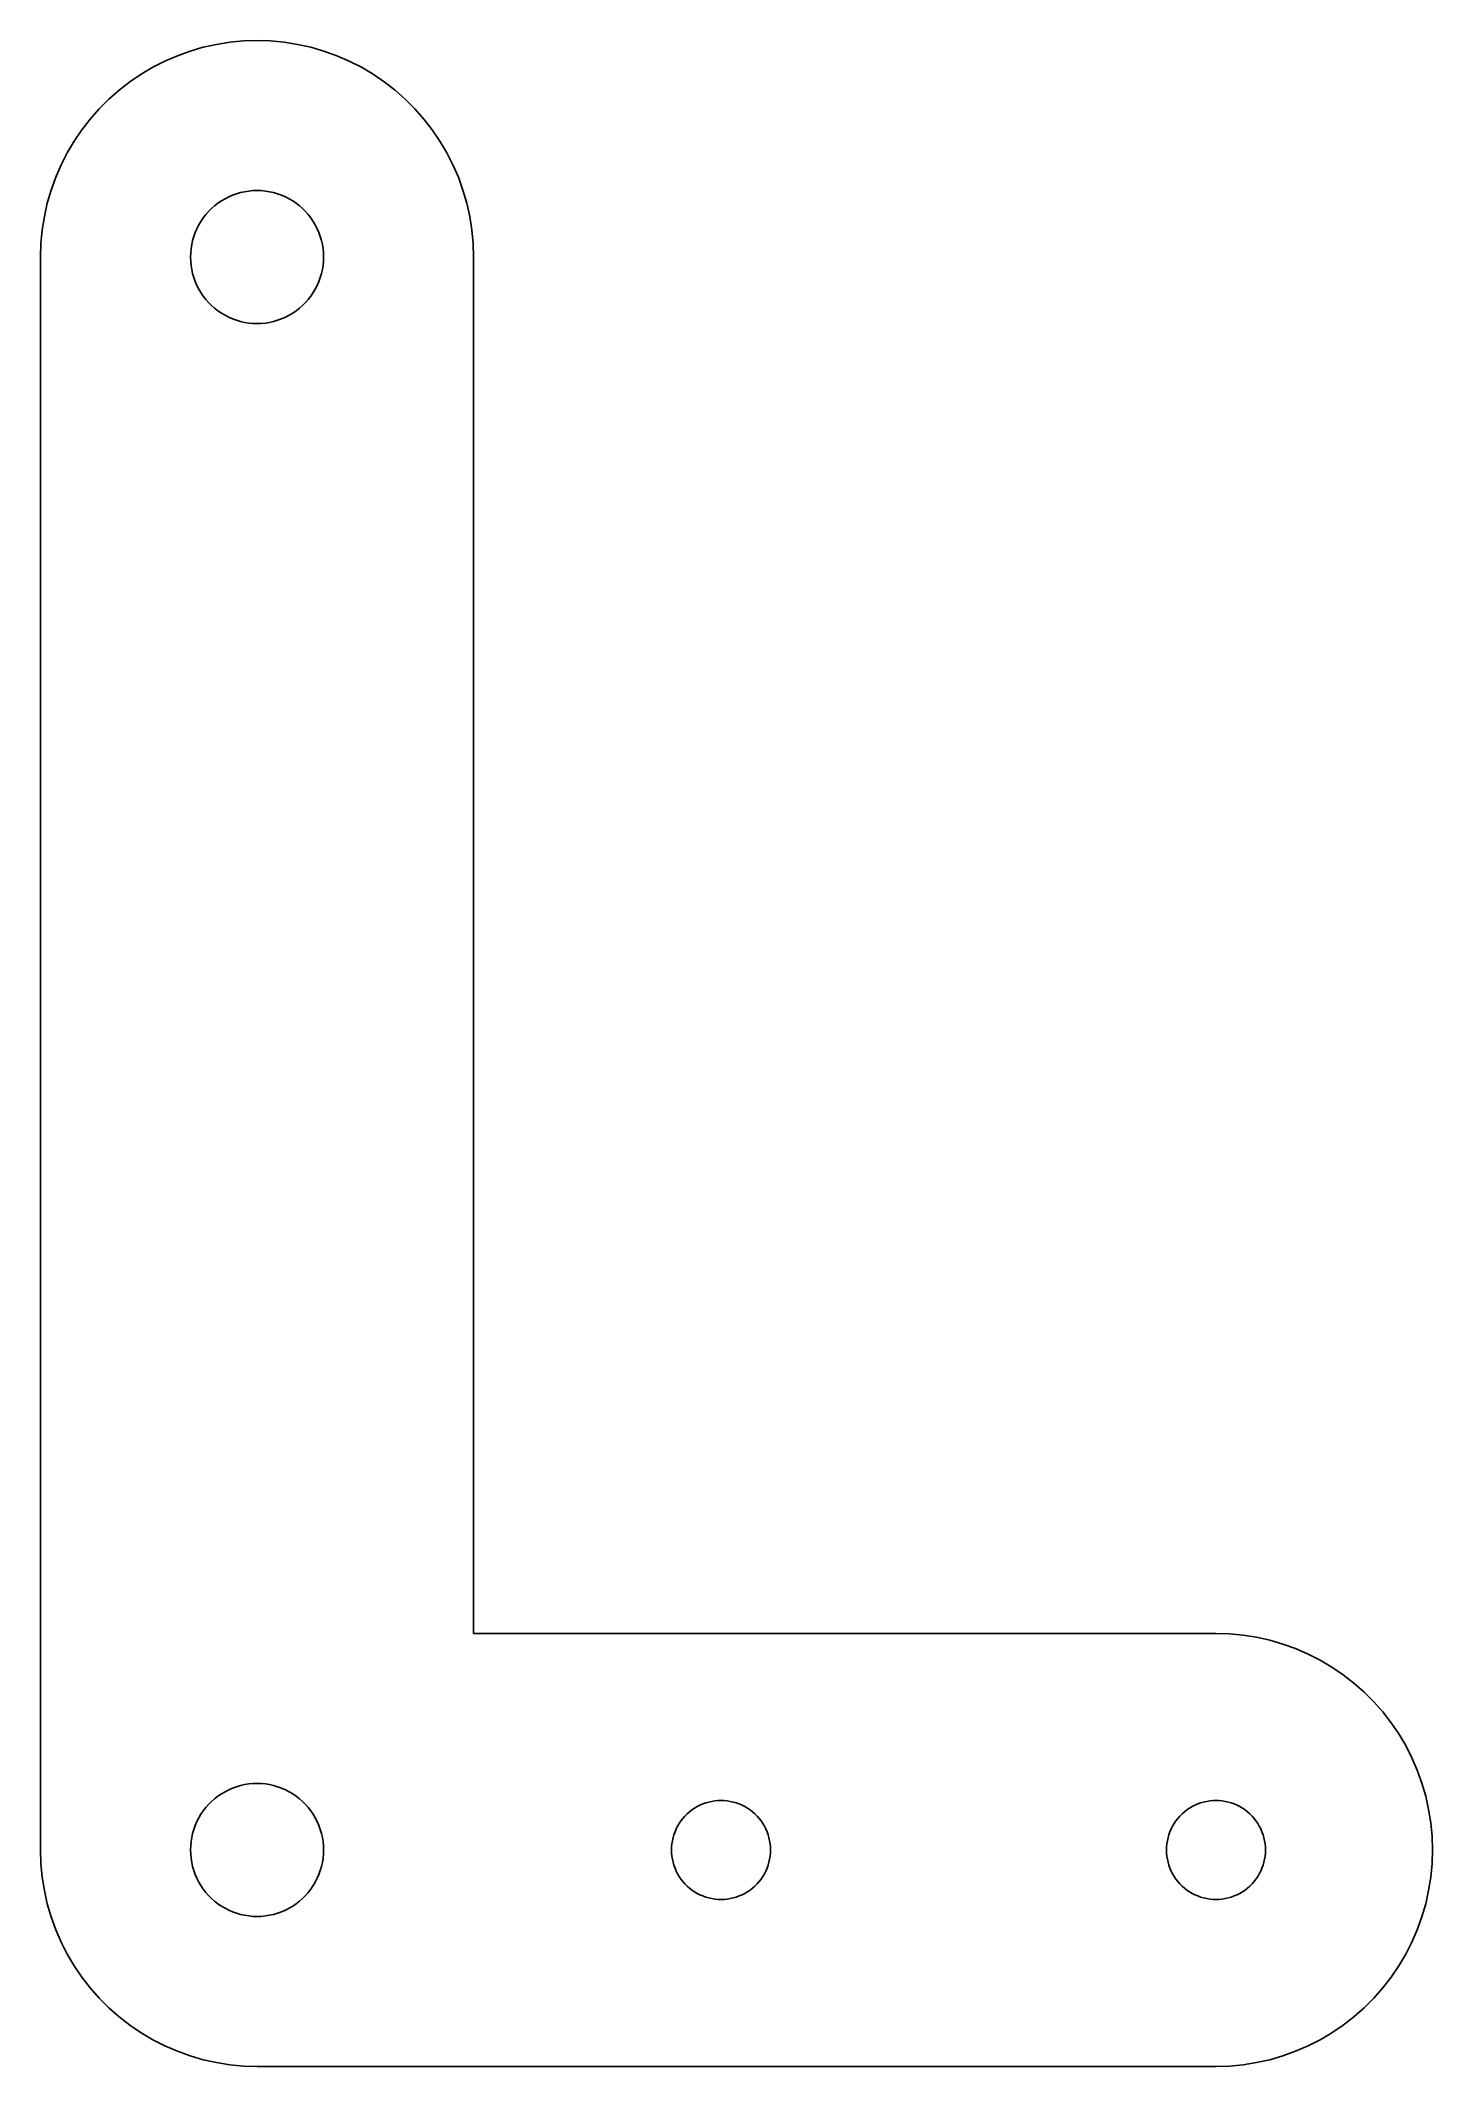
# Model space of a CAD drawing. Header units: metres. Extents: x -7 to 38, y -7 to 58.5.
import ezdxf

# ---------------------------------------------------------------- set-up
doc = ezdxf.new("R2010")
doc.units = ezdxf.units.M

msp = doc.modelspace()

# ---------------------------------------------------------------- linework, layer by layer
for p, q in [((-1.31167, 58.376), (-1.74083, 58.2801)), ((-0.877332, 58.4448), (-1.31167, 58.376)), ((-0.439533, 58.4862), (-0.877332, 58.4448)), ((0, 58.5), (-0.439533, 58.4862)), ((0.439533, 58.4862), (0, 58.5)), ((0.877332, 58.4448), (0.439533, 58.4862)), ((1.31167, 58.376), (0.877332, 58.4448)), ((1.74083, 58.2801), (1.31167, 58.376)), ((-2.98045, 57.8338), (-3.37228, 57.6341)), ((-2.57687, 58.0084), (-2.98045, 57.8338)), ((-2.16312, 58.1574), (-2.57687, 58.0084)), ((-1.74083, 58.2801), (-2.16312, 58.1574)), ((2.16312, 58.1574), (1.74083, 58.2801)), ((2.57687, 58.0084), (2.16312, 58.1574)), ((2.98045, 57.8338), (2.57687, 58.0084)), ((3.37228, 57.6341), (2.98045, 57.8338)), ((-4.1145, 57.1631), (-4.46197, 56.8936)), ((-3.75079, 57.4103), (-4.1145, 57.1631)), ((-3.37228, 57.6341), (-3.75079, 57.4103)), ((3.75079, 57.4103), (3.37228, 57.6341)), ((4.1145, 57.1631), (3.75079, 57.4103)), ((4.46197, 56.8936), (4.1145, 57.1631)), ((-4.79183, 56.6028), (-5.10278, 56.2918)), ((-4.46197, 56.8936), (-4.79183, 56.6028)), ((4.79183, 56.6028), (4.46197, 56.8936)), ((5.10278, 56.2918), (4.79183, 56.6028)), ((-5.39359, 55.962), (-5.66312, 55.6145)), ((-5.10278, 56.2918), (-5.39359, 55.962)), ((5.39359, 55.962), (5.10278, 56.2918)), ((5.66312, 55.6145), (5.39359, 55.962)), ((-5.91029, 55.2508), (-6.13415, 54.8723)), ((-5.66312, 55.6145), (-5.91029, 55.2508)), ((5.91029, 55.2508), (5.66312, 55.6145)), ((6.13415, 54.8723), (5.91029, 55.2508)), ((-6.33379, 54.4805), (-6.50844, 54.0769)), ((-6.13415, 54.8723), (-6.33379, 54.4805)), ((6.33379, 54.4805), (6.13415, 54.8723)), ((6.50844, 54.0769), (6.33379, 54.4805)), ((-6.50844, 54.0769), (-6.6574, 53.6631)), ((6.6574, 53.6631), (6.50844, 54.0769)), ((-6.78008, 53.2408), (-6.87601, 52.8117)), ((-6.6574, 53.6631), (-6.78008, 53.2408)), ((-1.56728, 52.9718), (-1.47178, 53.0673)), ((-1.47178, 53.0673), (-1.37046, 53.1566)), ((-1.37046, 53.1566), (-1.26374, 53.2394)), ((-1.26374, 53.2394), (-1.15203, 53.3153)), ((-1.15203, 53.3153), (-1.03577, 53.3841)), ((-1.03577, 53.3841), (-0.915425, 53.4454)), ((-0.915425, 53.4454), (-0.791468, 53.499)), ((-0.791468, 53.499), (-0.664386, 53.5448)), ((-0.664386, 53.5448), (-0.534683, 53.5825)), ((-0.534683, 53.5825), (-0.402869, 53.6119)), ((-0.402869, 53.6119), (-0.269466, 53.633)), ((-0.269466, 53.633), (-0.134999, 53.6458)), ((-0.134999, 53.6458), (0, 53.65)), ((0, 53.65), (0.134999, 53.6458)), ((0.134999, 53.6458), (0.269466, 53.633)), ((0.269466, 53.633), (0.402869, 53.6119)), ((0.402869, 53.6119), (0.534683, 53.5825)), ((0.534683, 53.5825), (0.664386, 53.5448)), ((0.664386, 53.5448), (0.791468, 53.499)), ((0.791468, 53.499), (0.915425, 53.4454)), ((0.915425, 53.4454), (1.03577, 53.3841)), ((1.03577, 53.3841), (1.15203, 53.3153)), ((1.15203, 53.3153), (1.26374, 53.2394)), ((1.26374, 53.2394), (1.37046, 53.1566)), ((1.37046, 53.1566), (1.47178, 53.0673)), ((1.47178, 53.0673), (1.56728, 52.9718)), ((6.78008, 53.2408), (6.6574, 53.6631)), ((6.87601, 52.8117), (6.78008, 53.2408)), ((-6.87601, 52.8117), (-6.9448, 52.3773)), ((-1.99902, 52.2915), (-1.94538, 52.4154)), ((-1.94538, 52.4154), (-1.88406, 52.5358)), ((-1.88406, 52.5358), (-1.8153, 52.652)), ((-1.8153, 52.652), (-1.73939, 52.7637)), ((-1.73939, 52.7637), (-1.6566, 52.8705)), ((-1.6566, 52.8705), (-1.56728, 52.9718)), ((1.56728, 52.9718), (1.6566, 52.8705)), ((1.6566, 52.8705), (1.73939, 52.7637)), ((1.73939, 52.7637), (1.8153, 52.652)), ((1.8153, 52.652), (1.88406, 52.5358)), ((1.88406, 52.5358), (1.94538, 52.4154)), ((1.94538, 52.4154), (1.99902, 52.2915)), ((6.9448, 52.3773), (6.87601, 52.8117)), ((-6.98619, 51.9395), (-7, 51.5)), ((-6.9448, 52.3773), (-6.98619, 51.9395)), ((-2.14576, 51.635), (-2.13305, 51.7695)), ((-2.13305, 51.7695), (-2.11192, 51.9029)), ((-2.11192, 51.9029), (-2.08245, 52.0347)), ((-2.08245, 52.0347), (-2.04477, 52.1644)), ((-2.04477, 52.1644), (-1.99902, 52.2915)), ((1.99902, 52.2915), (2.04477, 52.1644)), ((2.04477, 52.1644), (2.08245, 52.0347)), ((2.08245, 52.0347), (2.11192, 51.9029)), ((2.11192, 51.9029), (2.13305, 51.7695)), ((2.13305, 51.7695), (2.14576, 51.635)), ((6.98619, 51.9395), (6.9448, 52.3773)), ((7, 51.5), (6.98619, 51.9395)), ((-7, 51.5), (-7, 0)), ((-2.15, 51.5), (-2.14576, 51.635)), ((-2.14576, 51.365), (-2.15, 51.5)), ((-2.13305, 51.2305), (-2.14576, 51.365)), ((-2.11192, 51.0971), (-2.13305, 51.2305)), ((-2.08245, 50.9653), (-2.11192, 51.0971)), ((2.11192, 51.0971), (2.08245, 50.9653)), ((2.13305, 51.2305), (2.11192, 51.0971)), ((2.14576, 51.365), (2.13305, 51.2305)), ((2.14576, 51.635), (2.15, 51.5)), ((2.15, 51.5), (2.14576, 51.365)), ((7, 7), (7, 51.5)), ((-2.04477, 50.8356), (-2.08245, 50.9653)), ((-1.99902, 50.7085), (-2.04477, 50.8356)), ((-1.94538, 50.5846), (-1.99902, 50.7085)), ((-1.88406, 50.4642), (-1.94538, 50.5846)), ((-1.8153, 50.348), (-1.88406, 50.4642)), ((1.88406, 50.4642), (1.8153, 50.348)), ((1.94538, 50.5846), (1.88406, 50.4642)), ((1.99902, 50.7085), (1.94538, 50.5846)), ((2.04477, 50.8356), (1.99902, 50.7085)), ((2.08245, 50.9653), (2.04477, 50.8356)), ((-1.73939, 50.2363), (-1.8153, 50.348)), ((-1.6566, 50.1295), (-1.73939, 50.2363)), ((-1.56728, 50.0282), (-1.6566, 50.1295)), ((-1.47178, 49.9327), (-1.56728, 50.0282)), ((-1.37046, 49.8434), (-1.47178, 49.9327)), ((-1.26374, 49.7606), (-1.37046, 49.8434)), ((1.37046, 49.8434), (1.26374, 49.7606)), ((1.47178, 49.9327), (1.37046, 49.8434)), ((1.56728, 50.0282), (1.47178, 49.9327)), ((1.6566, 50.1295), (1.56728, 50.0282)), ((1.73939, 50.2363), (1.6566, 50.1295)), ((1.8153, 50.348), (1.73939, 50.2363)), ((-1.15203, 49.6847), (-1.26374, 49.7606)), ((-1.03577, 49.6159), (-1.15203, 49.6847)), ((-0.915425, 49.5546), (-1.03577, 49.6159)), ((-0.791468, 49.501), (-0.915425, 49.5546)), ((-0.664386, 49.4552), (-0.791468, 49.501)), ((-0.534683, 49.4175), (-0.664386, 49.4552)), ((-0.402869, 49.3881), (-0.534683, 49.4175)), ((-0.269466, 49.367), (-0.402869, 49.3881)), ((-0.134999, 49.3542), (-0.269466, 49.367)), ((0, 49.35), (-0.134999, 49.3542)), ((0.134999, 49.3542), (0, 49.35)), ((0.269466, 49.367), (0.134999, 49.3542)), ((0.402869, 49.3881), (0.269466, 49.367)), ((0.534683, 49.4175), (0.402869, 49.3881)), ((0.664386, 49.4552), (0.534683, 49.4175)), ((0.791468, 49.501), (0.664386, 49.4552)), ((0.915425, 49.5546), (0.791468, 49.501)), ((1.03577, 49.6159), (0.915425, 49.5546)), ((1.15203, 49.6847), (1.03577, 49.6159)), ((1.26374, 49.7606), (1.15203, 49.6847)), ((31, 7), (7, 7)), ((31.4395, 6.98619), (31, 7)), ((31.8773, 6.9448), (31.4395, 6.98619)), ((32.3117, 6.87601), (31.8773, 6.9448)), ((32.7408, 6.78008), (32.3117, 6.87601)), ((33.1631, 6.6574), (32.7408, 6.78008)), ((33.5769, 6.50844), (33.1631, 6.6574)), ((33.9805, 6.33379), (33.5769, 6.50844)), ((34.3723, 6.13415), (33.9805, 6.33379)), ((34.7508, 5.91029), (34.3723, 6.13415)), ((35.1145, 5.66312), (34.7508, 5.91029)), ((35.462, 5.39359), (35.1145, 5.66312)), ((35.7918, 5.10278), (35.462, 5.39359)), ((36.1028, 4.79183), (35.7918, 5.10278)), ((36.3936, 4.46197), (36.1028, 4.79183)), ((36.6631, 4.1145), (36.3936, 4.46197)), ((36.9103, 3.75079), (36.6631, 4.1145)), ((37.1341, 3.37228), (36.9103, 3.75079)), ((37.3338, 2.98045), (37.1341, 3.37228)), ((37.5084, 2.57687), (37.3338, 2.98045)), ((-0.915425, 1.94538), (-0.791468, 1.99902)), ((-0.791468, 1.99902), (-0.664386, 2.04477)), ((-0.664386, 2.04477), (-0.534683, 2.08245)), ((-0.534683, 2.08245), (-0.402869, 2.11192)), ((-0.402869, 2.11192), (-0.269466, 2.13305)), ((-0.269466, 2.13305), (-0.134999, 2.14576)), ((-0.134999, 2.14576), (0, 2.15)), ((0, 2.15), (0.134999, 2.14576)), ((0.134999, 2.14576), (0.269466, 2.13305)), ((0.269466, 2.13305), (0.402869, 2.11192)), ((0.402869, 2.11192), (0.534683, 2.08245)), ((0.534683, 2.08245), (0.664386, 2.04477)), ((0.664386, 2.04477), (0.791468, 1.99902)), ((0.791468, 1.99902), (0.915425, 1.94538)), ((37.6574, 2.16312), (37.5084, 2.57687)), ((37.7801, 1.74083), (37.6574, 2.16312)), ((-1.73939, 1.26374), (-1.6566, 1.37046)), ((-1.6566, 1.37046), (-1.56728, 1.47178)), ((-1.56728, 1.47178), (-1.47178, 1.56728)), ((-1.47178, 1.56728), (-1.37046, 1.6566)), ((-1.37046, 1.6566), (-1.26374, 1.73939)), ((-1.26374, 1.73939), (-1.15203, 1.8153)), ((-1.15203, 1.8153), (-1.03577, 1.88406)), ((-1.03577, 1.88406), (-0.915425, 1.94538)), ((0.915425, 1.94538), (1.03577, 1.88406)), ((1.03577, 1.88406), (1.15203, 1.8153)), ((1.15203, 1.8153), (1.26374, 1.73939)), ((1.26374, 1.73939), (1.37046, 1.6566)), ((1.37046, 1.6566), (1.47178, 1.56728)), ((1.47178, 1.56728), (1.56728, 1.47178)), ((1.56728, 1.47178), (1.6566, 1.37046)), ((1.6566, 1.37046), (1.73939, 1.26374)), ((14.0595, 1.29443), (14.1427, 1.35092)), ((14.1427, 1.35092), (14.2292, 1.40209)), ((14.2292, 1.40209), (14.3188, 1.44772)), ((14.3188, 1.44772), (14.411, 1.48764)), ((14.411, 1.48764), (14.5056, 1.52169)), ((14.5056, 1.52169), (14.6021, 1.54973)), ((14.6021, 1.54973), (14.7002, 1.57166)), ((14.7002, 1.57166), (14.7995, 1.58738)), ((14.7995, 1.58738), (14.8995, 1.59684)), ((14.8995, 1.59684), (15, 1.6)), ((15, 1.6), (15.1005, 1.59684)), ((15.1005, 1.59684), (15.2005, 1.58738)), ((15.2005, 1.58738), (15.2998, 1.57166)), ((15.2998, 1.57166), (15.3979, 1.54973)), ((15.3979, 1.54973), (15.4944, 1.52169)), ((15.4944, 1.52169), (15.589, 1.48764)), ((15.589, 1.48764), (15.6812, 1.44772)), ((15.6812, 1.44772), (15.7708, 1.40209)), ((15.7708, 1.40209), (15.8573, 1.35092)), ((15.8573, 1.35092), (15.9405, 1.29443)), ((30.0595, 1.29443), (30.1427, 1.35092)), ((30.1427, 1.35092), (30.2292, 1.40209)), ((30.2292, 1.40209), (30.3188, 1.44772)), ((30.3188, 1.44772), (30.411, 1.48764)), ((30.411, 1.48764), (30.5056, 1.52169)), ((30.5056, 1.52169), (30.6021, 1.54973)), ((30.6021, 1.54973), (30.7002, 1.57166)), ((30.7002, 1.57166), (30.7995, 1.58738)), ((30.7995, 1.58738), (30.8995, 1.59684)), ((30.8995, 1.59684), (31, 1.6)), ((31, 1.6), (31.1005, 1.59684)), ((31.1005, 1.59684), (31.2005, 1.58738)), ((31.2005, 1.58738), (31.2998, 1.57166)), ((31.2998, 1.57166), (31.3979, 1.54973)), ((31.3979, 1.54973), (31.4944, 1.52169)), ((31.4944, 1.52169), (31.589, 1.48764)), ((31.589, 1.48764), (31.6812, 1.44772)), ((31.6812, 1.44772), (31.7708, 1.40209)), ((31.7708, 1.40209), (31.8573, 1.35092)), ((31.8573, 1.35092), (31.9405, 1.29443)), ((37.876, 1.31167), (37.7801, 1.74083)), ((37.9448, 0.877332), (37.876, 1.31167)), ((-2.08245, 0.534683), (-2.04477, 0.664386)), ((-2.04477, 0.664386), (-1.99902, 0.791468)), ((-1.99902, 0.791468), (-1.94538, 0.915425)), ((-1.94538, 0.915425), (-1.88406, 1.03577)), ((-1.88406, 1.03577), (-1.8153, 1.15203)), ((-1.8153, 1.15203), (-1.73939, 1.26374)), ((1.73939, 1.26374), (1.8153, 1.15203)), ((1.8153, 1.15203), (1.88406, 1.03577)), ((1.88406, 1.03577), (1.94538, 0.915425)), ((1.94538, 0.915425), (1.99902, 0.791468)), ((1.99902, 0.791468), (2.04477, 0.664386)), ((2.04477, 0.664386), (2.08245, 0.534683)), ((13.5124, 0.588999), (13.5523, 0.681247)), ((13.5523, 0.681247), (13.5979, 0.770805)), ((13.5979, 0.770805), (13.6491, 0.857323)), ((13.6491, 0.857323), (13.7056, 0.940456)), ((13.7056, 0.940456), (13.7672, 1.01988)), ((13.7672, 1.01988), (13.8336, 1.09527)), ((13.8336, 1.09527), (13.9047, 1.16635)), ((13.9047, 1.16635), (13.9801, 1.23282)), ((13.9801, 1.23282), (14.0595, 1.29443)), ((15.9405, 1.29443), (16.0199, 1.23282)), ((16.0199, 1.23282), (16.0953, 1.16635)), ((16.0953, 1.16635), (16.1663, 1.09527)), ((16.1663, 1.09527), (16.2328, 1.01988)), ((16.2328, 1.01988), (16.2944, 0.940456)), ((16.2944, 0.940456), (16.3509, 0.857323)), ((16.3509, 0.857323), (16.4021, 0.770805)), ((16.4021, 0.770805), (16.4477, 0.681247)), ((16.4477, 0.681247), (16.4876, 0.588999)), ((29.5124, 0.588999), (29.5523, 0.681247)), ((29.5523, 0.681247), (29.5979, 0.770805)), ((29.5979, 0.770805), (29.6491, 0.857323)), ((29.6491, 0.857323), (29.7056, 0.940456)), ((29.7056, 0.940456), (29.7672, 1.01988)), ((29.7672, 1.01988), (29.8336, 1.09527)), ((29.8336, 1.09527), (29.9047, 1.16635)), ((29.9047, 1.16635), (29.9801, 1.23282)), ((29.9801, 1.23282), (30.0595, 1.29443)), ((31.9405, 1.29443), (32.0199, 1.23282)), ((32.0199, 1.23282), (32.0953, 1.16635)), ((32.0953, 1.16635), (32.1663, 1.09527)), ((32.1663, 1.09527), (32.2328, 1.01988)), ((32.2328, 1.01988), (32.2944, 0.940456)), ((32.2944, 0.940456), (32.3509, 0.857323)), ((32.3509, 0.857323), (32.4021, 0.770805)), ((32.4021, 0.770805), (32.4477, 0.681247)), ((32.4477, 0.681247), (32.4876, 0.588999)), ((37.9862, 0.439533), (37.9448, 0.877332)), ((-7, 0), (-6.98619, -0.439533)), ((-2.15, 0), (-2.14576, 0.134999)), ((-2.14576, -0.134999), (-2.15, 0)), ((-2.14576, 0.134999), (-2.13305, 0.269466)), ((-2.13305, 0.269466), (-2.11192, 0.402869)), ((-2.11192, 0.402869), (-2.08245, 0.534683)), ((2.08245, 0.534683), (2.11192, 0.402869)), ((2.11192, 0.402869), (2.13305, 0.269466)), ((2.13305, 0.269466), (2.14576, 0.134999)), ((2.14576, 0.134999), (2.15, 0)), ((2.15, 0), (2.14576, -0.134999)), ((13.4, 0), (13.4032, 0.100465)), ((13.4032, -0.100465), (13.4, 0)), ((13.4032, 0.100465), (13.4126, 0.200533)), ((13.4126, 0.200533), (13.4283, 0.299809)), ((13.4283, 0.299809), (13.4503, 0.397903)), ((13.4503, 0.397903), (13.4783, 0.494427)), ((13.4783, 0.494427), (13.5124, 0.588999)), ((16.4876, 0.588999), (16.5217, 0.494427)), ((16.5217, 0.494427), (16.5497, 0.397903)), ((16.5497, 0.397903), (16.5717, 0.299809)), ((16.5717, 0.299809), (16.5874, 0.200533)), ((16.5874, 0.200533), (16.5968, 0.100465)), ((16.5968, 0.100465), (16.6, 0)), ((16.6, 0), (16.5968, -0.100465)), ((29.4, 0), (29.4032, 0.100465)), ((29.4032, -0.100465), (29.4, 0)), ((29.4032, 0.100465), (29.4126, 0.200533)), ((29.4126, 0.200533), (29.4283, 0.299809)), ((29.4283, 0.299809), (29.4503, 0.397903)), ((29.4503, 0.397903), (29.4783, 0.494427)), ((29.4783, 0.494427), (29.5124, 0.588999)), ((32.4876, 0.588999), (32.5217, 0.494427)), ((32.5217, 0.494427), (32.5497, 0.397903)), ((32.5497, 0.397903), (32.5717, 0.299809)), ((32.5717, 0.299809), (32.5874, 0.200533)), ((32.5874, 0.200533), (32.5968, 0.100465)), ((32.5968, 0.100465), (32.6, 0)), ((32.6, 0), (32.5968, -0.100465)), ((38, 0), (37.9862, 0.439533)), ((37.9862, -0.439533), (38, 0)), ((-6.98619, -0.439533), (-6.9448, -0.877332)), ((-2.13305, -0.269466), (-2.14576, -0.134999)), ((-2.11192, -0.402869), (-2.13305, -0.269466)), ((-2.08245, -0.534683), (-2.11192, -0.402869)), ((-2.04477, -0.664386), (-2.08245, -0.534683)), ((2.08245, -0.534683), (2.04477, -0.664386)), ((2.11192, -0.402869), (2.08245, -0.534683)), ((2.13305, -0.269466), (2.11192, -0.402869)), ((2.14576, -0.134999), (2.13305, -0.269466)), ((13.4126, -0.200533), (13.4032, -0.100465)), ((13.4283, -0.299809), (13.4126, -0.200533)), ((13.4503, -0.397903), (13.4283, -0.299809)), ((13.4783, -0.494427), (13.4503, -0.397903)), ((13.5124, -0.588999), (13.4783, -0.494427)), ((13.5523, -0.681247), (13.5124, -0.588999)), ((16.4876, -0.588999), (16.4477, -0.681247)), ((16.5217, -0.494427), (16.4876, -0.588999)), ((16.5497, -0.397903), (16.5217, -0.494427)), ((16.5717, -0.299809), (16.5497, -0.397903)), ((16.5874, -0.200533), (16.5717, -0.299809)), ((16.5968, -0.100465), (16.5874, -0.200533)), ((29.4126, -0.200533), (29.4032, -0.100465)), ((29.4283, -0.299809), (29.4126, -0.200533)), ((29.4503, -0.397903), (29.4283, -0.299809)), ((29.4783, -0.494427), (29.4503, -0.397903)), ((29.5124, -0.588999), (29.4783, -0.494427)), ((29.5523, -0.681247), (29.5124, -0.588999)), ((32.4876, -0.588999), (32.4477, -0.681247)), ((32.5217, -0.494427), (32.4876, -0.588999)), ((32.5497, -0.397903), (32.5217, -0.494427)), ((32.5717, -0.299809), (32.5497, -0.397903)), ((32.5874, -0.200533), (32.5717, -0.299809)), ((32.5968, -0.100465), (32.5874, -0.200533)), ((37.9448, -0.877332), (37.9862, -0.439533)), ((-6.9448, -0.877332), (-6.87601, -1.31167)), ((-1.99902, -0.791468), (-2.04477, -0.664386)), ((-1.94538, -0.915425), (-1.99902, -0.791468)), ((-1.88406, -1.03577), (-1.94538, -0.915425)), ((-1.8153, -1.15203), (-1.88406, -1.03577)), ((-1.73939, -1.26374), (-1.8153, -1.15203)), ((-1.6566, -1.37046), (-1.73939, -1.26374)), ((1.73939, -1.26374), (1.6566, -1.37046)), ((1.8153, -1.15203), (1.73939, -1.26374)), ((1.88406, -1.03577), (1.8153, -1.15203)), ((1.94538, -0.915425), (1.88406, -1.03577)), ((1.99902, -0.791468), (1.94538, -0.915425)), ((2.04477, -0.664386), (1.99902, -0.791468)), ((13.5979, -0.770805), (13.5523, -0.681247)), ((13.6491, -0.857323), (13.5979, -0.770805)), ((13.7056, -0.940456), (13.6491, -0.857323)), ((13.7672, -1.01988), (13.7056, -0.940456)), ((13.8336, -1.09527), (13.7672, -1.01988)), ((13.9047, -1.16635), (13.8336, -1.09527)), ((13.9801, -1.23282), (13.9047, -1.16635)), ((14.0595, -1.29443), (13.9801, -1.23282)), ((14.1427, -1.35092), (14.0595, -1.29443)), ((15.9405, -1.29443), (15.8573, -1.35092)), ((16.0199, -1.23282), (15.9405, -1.29443)), ((16.0953, -1.16635), (16.0199, -1.23282)), ((16.1663, -1.09527), (16.0953, -1.16635)), ((16.2328, -1.01988), (16.1663, -1.09527)), ((16.2944, -0.940456), (16.2328, -1.01988)), ((16.3509, -0.857323), (16.2944, -0.940456)), ((16.4021, -0.770805), (16.3509, -0.857323)), ((16.4477, -0.681247), (16.4021, -0.770805)), ((29.5979, -0.770805), (29.5523, -0.681247)), ((29.6491, -0.857323), (29.5979, -0.770805)), ((29.7056, -0.940456), (29.6491, -0.857323)), ((29.7672, -1.01988), (29.7056, -0.940456)), ((29.8336, -1.09527), (29.7672, -1.01988)), ((29.9047, -1.16635), (29.8336, -1.09527)), ((29.9801, -1.23282), (29.9047, -1.16635)), ((30.0595, -1.29443), (29.9801, -1.23282)), ((30.1427, -1.35092), (30.0595, -1.29443)), ((31.9405, -1.29443), (31.8573, -1.35092)), ((32.0199, -1.23282), (31.9405, -1.29443)), ((32.0953, -1.16635), (32.0199, -1.23282)), ((32.1663, -1.09527), (32.0953, -1.16635)), ((32.2328, -1.01988), (32.1663, -1.09527)), ((32.2944, -0.940456), (32.2328, -1.01988)), ((32.3509, -0.857323), (32.2944, -0.940456)), ((32.4021, -0.770805), (32.3509, -0.857323)), ((32.4477, -0.681247), (32.4021, -0.770805)), ((37.876, -1.31167), (37.9448, -0.877332)), ((-6.87601, -1.31167), (-6.78008, -1.74083)), ((-6.78008, -1.74083), (-6.6574, -2.16312)), ((-1.56728, -1.47178), (-1.6566, -1.37046)), ((-1.47178, -1.56728), (-1.56728, -1.47178)), ((-1.37046, -1.6566), (-1.47178, -1.56728)), ((-1.26374, -1.73939), (-1.37046, -1.6566)), ((-1.15203, -1.8153), (-1.26374, -1.73939)), ((-1.03577, -1.88406), (-1.15203, -1.8153)), ((-0.915425, -1.94538), (-1.03577, -1.88406)), ((-0.791468, -1.99902), (-0.915425, -1.94538)), ((0.915425, -1.94538), (0.791468, -1.99902)), ((1.03577, -1.88406), (0.915425, -1.94538)), ((1.15203, -1.8153), (1.03577, -1.88406)), ((1.26374, -1.73939), (1.15203, -1.8153)), ((1.37046, -1.6566), (1.26374, -1.73939)), ((1.47178, -1.56728), (1.37046, -1.6566)), ((1.56728, -1.47178), (1.47178, -1.56728)), ((1.6566, -1.37046), (1.56728, -1.47178)), ((14.2292, -1.40209), (14.1427, -1.35092)), ((14.3188, -1.44772), (14.2292, -1.40209)), ((14.411, -1.48764), (14.3188, -1.44772)), ((14.5056, -1.52169), (14.411, -1.48764)), ((14.6021, -1.54973), (14.5056, -1.52169)), ((14.7002, -1.57166), (14.6021, -1.54973)), ((14.7995, -1.58738), (14.7002, -1.57166)), ((14.8995, -1.59684), (14.7995, -1.58738)), ((15, -1.6), (14.8995, -1.59684)), ((15.1005, -1.59684), (15, -1.6)), ((15.2005, -1.58738), (15.1005, -1.59684)), ((15.2998, -1.57166), (15.2005, -1.58738)), ((15.3979, -1.54973), (15.2998, -1.57166)), ((15.4944, -1.52169), (15.3979, -1.54973)), ((15.589, -1.48764), (15.4944, -1.52169)), ((15.6812, -1.44772), (15.589, -1.48764)), ((15.7708, -1.40209), (15.6812, -1.44772)), ((15.8573, -1.35092), (15.7708, -1.40209)), ((30.2292, -1.40209), (30.1427, -1.35092)), ((30.3188, -1.44772), (30.2292, -1.40209)), ((30.411, -1.48764), (30.3188, -1.44772)), ((30.5056, -1.52169), (30.411, -1.48764)), ((30.6021, -1.54973), (30.5056, -1.52169)), ((30.7002, -1.57166), (30.6021, -1.54973)), ((30.7995, -1.58738), (30.7002, -1.57166)), ((30.8995, -1.59684), (30.7995, -1.58738)), ((31, -1.6), (30.8995, -1.59684)), ((31.1005, -1.59684), (31, -1.6)), ((31.2005, -1.58738), (31.1005, -1.59684)), ((31.2998, -1.57166), (31.2005, -1.58738)), ((31.3979, -1.54973), (31.2998, -1.57166)), ((31.4944, -1.52169), (31.3979, -1.54973)), ((31.589, -1.48764), (31.4944, -1.52169)), ((31.6812, -1.44772), (31.589, -1.48764)), ((31.7708, -1.40209), (31.6812, -1.44772)), ((31.8573, -1.35092), (31.7708, -1.40209)), ((37.6574, -2.16312), (37.7801, -1.74083)), ((37.7801, -1.74083), (37.876, -1.31167)), ((-6.6574, -2.16312), (-6.50844, -2.57687)), ((-6.50844, -2.57687), (-6.33379, -2.98045)), ((-0.664386, -2.04477), (-0.791468, -1.99902)), ((-0.534683, -2.08245), (-0.664386, -2.04477)), ((-0.402869, -2.11192), (-0.534683, -2.08245)), ((-0.269466, -2.13305), (-0.402869, -2.11192)), ((-0.134999, -2.14576), (-0.269466, -2.13305)), ((0, -2.15), (-0.134999, -2.14576)), ((0.134999, -2.14576), (0, -2.15)), ((0.269466, -2.13305), (0.134999, -2.14576)), ((0.402869, -2.11192), (0.269466, -2.13305)), ((0.534683, -2.08245), (0.402869, -2.11192)), ((0.664386, -2.04477), (0.534683, -2.08245)), ((0.791468, -1.99902), (0.664386, -2.04477)), ((37.3338, -2.98045), (37.5084, -2.57687)), ((37.5084, -2.57687), (37.6574, -2.16312)), ((-6.33379, -2.98045), (-6.13415, -3.37228)), ((37.1341, -3.37228), (37.3338, -2.98045)), ((-6.13415, -3.37228), (-5.91029, -3.75079)), ((-5.91029, -3.75079), (-5.66312, -4.1145)), ((36.6631, -4.1145), (36.9103, -3.75079)), ((36.9103, -3.75079), (37.1341, -3.37228)), ((-5.66312, -4.1145), (-5.39359, -4.46197)), ((-5.39359, -4.46197), (-5.10278, -4.79183)), ((36.1028, -4.79183), (36.3936, -4.46197)), ((36.3936, -4.46197), (36.6631, -4.1145)), ((-5.10278, -4.79183), (-4.79183, -5.10278)), ((-4.79183, -5.10278), (-4.46197, -5.39359)), ((35.462, -5.39359), (35.7918, -5.10278)), ((35.7918, -5.10278), (36.1028, -4.79183)), ((-4.46197, -5.39359), (-4.1145, -5.66312)), ((-4.1145, -5.66312), (-3.75079, -5.91029)), ((34.7508, -5.91029), (35.1145, -5.66312)), ((35.1145, -5.66312), (35.462, -5.39359)), ((-3.75079, -5.91029), (-3.37228, -6.13415)), ((-3.37228, -6.13415), (-2.98045, -6.33379)), ((-2.98045, -6.33379), (-2.57687, -6.50844)), ((-2.57687, -6.50844), (-2.16312, -6.6574)), ((33.1631, -6.6574), (33.5769, -6.50844)), ((33.5769, -6.50844), (33.9805, -6.33379)), ((33.9805, -6.33379), (34.3723, -6.13415)), ((34.3723, -6.13415), (34.7508, -5.91029)), ((-2.16312, -6.6574), (-1.74083, -6.78008)), ((-1.74083, -6.78008), (-1.31167, -6.87601)), ((-1.31167, -6.87601), (-0.877332, -6.9448)), ((-0.877332, -6.9448), (-0.439533, -6.98619)), ((-0.439533, -6.98619), (0, -7)), ((0, -7), (31, -7)), ((31, -7), (31.4395, -6.98619)), ((31.4395, -6.98619), (31.8773, -6.9448)), ((31.8773, -6.9448), (32.3117, -6.87601)), ((32.3117, -6.87601), (32.7408, -6.78008)), ((32.7408, -6.78008), (33.1631, -6.6574))]:
    msp.add_line(p, q)

doc.saveas('drawing.dxf')
